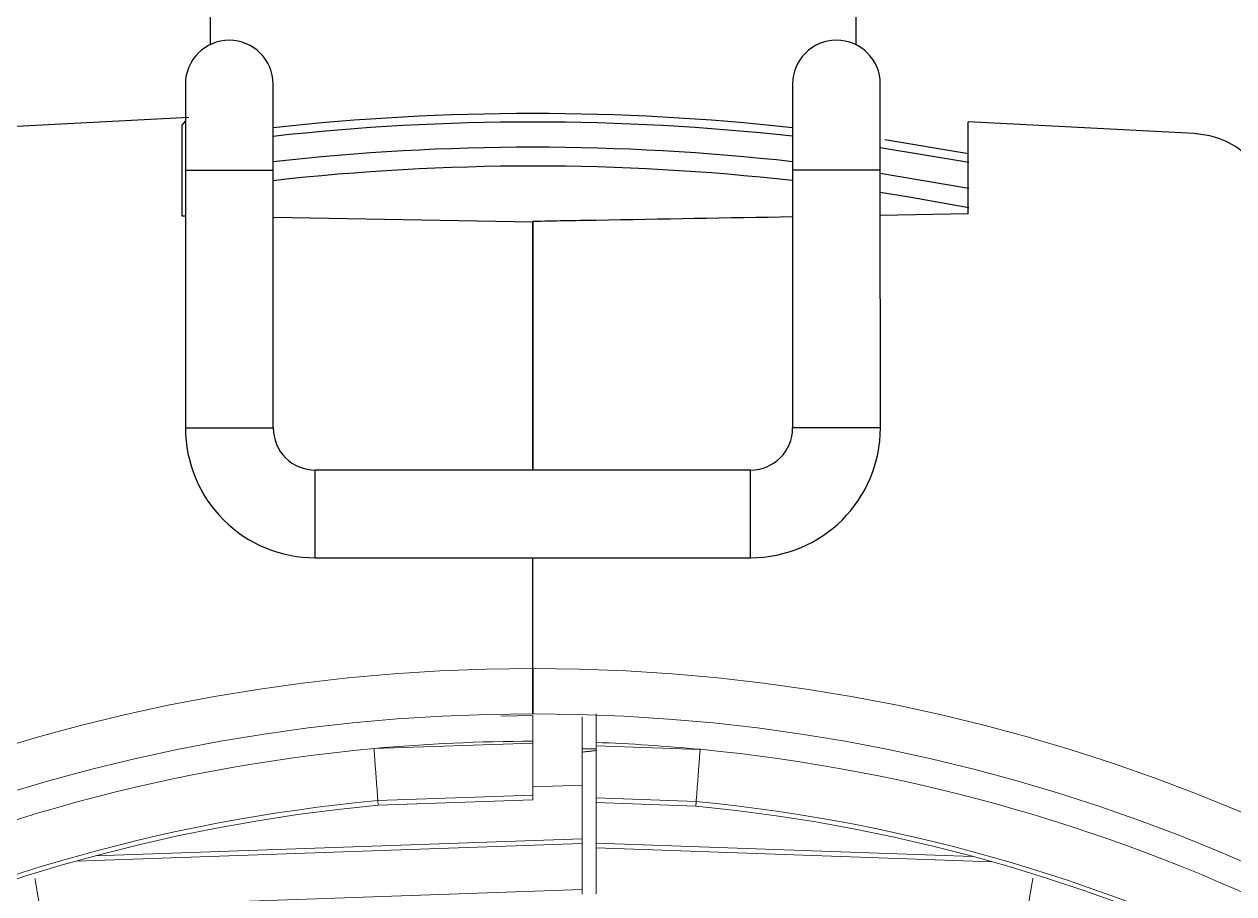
# Model space of a CAD drawing. Extents: x 8 to 113, y 1 to 87.
# Drawn here: x 48.283 to 50.006, y 39.081 to 40.32 of the extents above; entities that cross this region are included whole.
import ezdxf

# ---------------------------------------------------------------- set-up
doc = ezdxf.new("R2010")
doc.units = 0
doc.header["$MEASUREMENT"] = 0
doc.layers.add('OBJECT', color=7, linetype='CONTINUOUS')

msp = doc.modelspace()

# ---------------------------------------------------------------- linework, layer by layer
at = {"layer": 'OBJECT'}
for p, q in [((48.5483, 40.3432), (48.5483, 40.2915)), ((49.4683, 40.2911), (49.4683, 40.3432)), ((48.0513, 40.1636), (48.5176, 40.1881)), ((48.5128, 40.1826), (48.5078, 40.1768)), ((48.5078, 40.1768), (48.5078, 40.0476)), ((49.9499, 40.1646), (49.6278, 40.1815)), ((49.6282, 40.1358), (49.5091, 40.1559)), ((49.6288, 40.1233), (49.5028, 40.1445)), ((48.5128, 40.1126), (48.5129, 39.7451)), ((48.6379, 39.7451), (48.6378, 40.1126)), ((49.3778, 40.1127), (49.3779, 39.7452)), ((49.5029, 39.7452), (49.5028, 40.1127)), ((49.5028, 40.1081), (49.6291, 40.0866)), ((49.6278, 40.0503), (49.5028, 40.0481)), ((48.5078, 40.0476), (48.5128, 40.0475)), ((48.6378, 40.0454), (49.0078, 40.0389)), ((49.0079, 39.6852), (49.0078, 40.0393)), ((49.0078, 40.0389), (49.0079, 39.6852)), ((49.3179, 39.6852), (48.6979, 39.6851)), ((48.6979, 39.5601), (48.6979, 39.6226)), ((49.3179, 39.5602), (49.3179, 39.6227)), ((48.6979, 39.5601), (49.3179, 39.5602)), ((49.0079, 39.4023), (49.0079, 39.5602))]:
    msp.add_line(p, q, dxfattribs=at)
at = {"layer": 'OBJECT', "linetype": 'Continuous', "lineweight": 15}
for p, q in [((48.9622, 39.3347), (49.0079, 39.3354)), ((49.0079, 39.3354), (49.0079, 39.2987)), ((49.0779, 39.3337), (49.0779, 39.236)), ((48.7815, 39.2883), (49.0079, 39.2962)), ((49.0079, 39.2962), (49.0079, 39.2987)), ((49.0079, 39.2218), (49.0079, 39.2962)), ((49.0979, 39.297), (49.0979, 39.2924)), ((49.2461, 39.2872), (49.0979, 39.2924)), ((49.0979, 39.2924), (49.0979, 39.218)), ((49.0779, 39.288), (49.0979, 39.2877)), ((49.0967, 39.2877), (49.0779, 39.2877)), ((48.787, 39.2141), (49.0079, 39.2218)), ((49.0079, 39.2336), (49.0779, 39.236)), ((49.0779, 39.236), (49.0779, 39.1596)), ((48.7875, 39.2075), (49.0079, 39.2152)), ((49.2405, 39.213), (49.0979, 39.218)), ((49.0979, 39.2114), (49.24, 39.2064)), ((49.0979, 39.2114), (49.0979, 39.1533)), ((48.3574, 39.1278), (49.0779, 39.153)), ((48.3848, 39.1354), (49.0779, 39.1596)), ((49.0779, 39.1596), (49.0779, 39.153)), ((49.0779, 39.153), (49.0779, 39.0874)), ((49.6339, 39.1346), (49.0979, 39.1533)), ((49.0979, 39.1467), (49.6612, 39.1271)), ((49.0979, 39.1467), (49.0979, 39.0811)), ((48.3058, 39.0604), (49.0779, 39.0874)), ((49.0779, 39.0874), (49.0779, 39.0808))]:
    msp.add_line(p, q, dxfattribs=at)
at = {"layer": 'OBJECT', "flags": 128}
for points in [[(48.5128, 40.2351), (48.5128, 40.2327), (48.5128, 40.2258), (48.5128, 40.2145), (48.5128, 40.1992), (48.5128, 40.1807), (48.5128, 40.1595), (48.5128, 40.1365), (48.5128, 40.1126)], [(48.6378, 40.1126), (48.6378, 40.1365), (48.6378, 40.1595), (48.6378, 40.1807), (48.6378, 40.1992), (48.6378, 40.2145), (48.6378, 40.2258), (48.6378, 40.2328), (48.6378, 40.2351)], [(49.3778, 40.2352), (49.3778, 40.2329), (49.3778, 40.2259), (49.3778, 40.2146), (49.3778, 40.1993), (49.3778, 40.1808), (49.3778, 40.1596), (49.3778, 40.1366), (49.3778, 40.1127)], [(49.5028, 40.1127), (49.5028, 40.1366), (49.5028, 40.1596), (49.5028, 40.1808), (49.5028, 40.1994), (49.5028, 40.2146), (49.5028, 40.2259), (49.5028, 40.2329), (49.5028, 40.2352)], [(49.6278, 40.0503), (49.6278, 40.1209), (49.6278, 40.1815)], [(48.5128, 40.1126), (48.5176, 40.1126), (48.5311, 40.1126), (48.5514, 40.1126), (48.5753, 40.1126)], [(48.5753, 40.1126), (48.5993, 40.1126), (48.6195, 40.1126), (48.6331, 40.1126), (48.6378, 40.1126)], [(49.4403, 40.1127), (49.4164, 40.1127), (49.3961, 40.1127), (49.3826, 40.1127), (49.3778, 40.1127)], [(49.5028, 40.1127), (49.4981, 40.1127), (49.4845, 40.1127), (49.4643, 40.1127), (49.4403, 40.1127)], [(49.5028, 40.081), (49.5441, 40.0745), (49.6289, 40.0594)], [(48.5129, 39.7451), (48.5176, 39.7451), (48.5312, 39.7451), (48.5515, 39.7451), (48.5754, 39.7451)], [(48.5754, 39.7451), (48.5993, 39.7451), (48.6196, 39.7451), (48.6331, 39.7451), (48.6379, 39.7451)], [(49.4404, 39.7452), (49.4165, 39.7452), (49.3962, 39.7452), (49.3826, 39.7452), (49.3779, 39.7452)], [(49.5029, 39.7452), (49.4981, 39.7452), (49.4846, 39.7452), (49.4643, 39.7452), (49.4404, 39.7452)], [(48.6979, 39.6226), (48.6979, 39.6465), (48.6979, 39.6668), (48.6979, 39.6804), (48.6979, 39.6851)], [(49.3179, 39.6227), (49.3179, 39.6466), (49.3179, 39.6669), (49.3179, 39.6805), (49.3179, 39.6852)]]:
    msp.add_lwpolyline(points, dxfattribs=at)
at = {"layer": 'OBJECT'}
for centre, radius, start, end in [((48.5753, 40.2351), 0.0625, 90.0085, 180.0085), ((48.5753, 40.2351), 0.0625, 0.0085, 90.0085), ((49.4403, 40.2352), 0.0625, 90.0085, 180.0085), ((49.4403, 40.2352), 0.0625, 0.0085, 90.0085), ((49.0083, 36.8182), 3.375, 83.7145, 96.3025), ((49.0083, 36.8251), 3.356, 83.6788, 96.3383), ((49.0083, 36.8251), 3.32, 83.6098, 96.4072), ((49.0083, 36.8182), 3.3001, 83.571, 96.4459), ((48.6979, 39.7451), 0.185, 180.0085, 270.0085), ((48.6979, 39.7451), 0.06, 180.0085, 270.0085), ((49.3179, 39.7452), 0.06, 270.0085, 0.0085), ((49.3179, 39.7452), 0.185, 270.0085, 0.0085)]:
    msp.add_arc(centre, radius, start, end, dxfattribs=at)
at = {"layer": 'OBJECT', "linetype": 'Continuous', "lineweight": 15}
for centre, radius, start, end in [((49.0079, 36.8177), 2.5846, 90, 269.5566), ((49.0079, 36.8177), 2.5846, 270.4447, 90), ((49.0063, 36.8188), 2.5189, 89.9644, 269.584), ((49.0095, 36.819), 2.5186, 270.4369, 90.0363), ((49.0079, 36.8177), 2.481, 90, 95.2353), ((49.0079, 36.8177), 2.481, 84.4906, 87.9211), ((49.0079, 36.8177), 2.481, 95.2353, 137.4552), ((49.0079, 36.8177), 2.481, 42.5448, 84.4906), ((49.0079, 36.8177), 2.4, 95.268, 264.7301), ((49.0079, 36.8177), 2.4066, 95.2661, 138.9717), ((49.0079, 36.8177), 2.4, 275.5505, 84.4497), ((49.0079, 36.8177), 2.4066, 41.0283, 84.4542)]:
    msp.add_arc(centre, radius, start, end, dxfattribs=at)
at = {"layer": 'OBJECT'}
for points, knots in [([(50.0413, 40.1155), (50.0322, 40.1256), (50.014, 40.1458), (49.9805, 40.161), (49.9585, 40.1636), (49.9499, 40.1646)], [0, 0, 0, 0, 0.379149, 0.758209, 1, 1, 1, 1]), ([(49.3778, 40.0459), (49.2845, 40.0442), (49.1612, 40.042), (49.0378, 40.0399), (49.0078, 40.0393)], [0, 0, 0, 0, 0.7567359, 1, 1, 1, 1]), ([(49.008, 39.3379), (49.008, 39.3378), (49.008, 39.3362), (49.008, 39.3421), (49.0079, 39.3556), (49.0079, 39.3771), (49.0079, 39.3939), (49.0079, 39.4023)], [0, 0, 0, 0, 0.010971, 0.258225, 0.505574, 0.753075, 1, 1, 1, 1]), ([(49.0079, 39.4023), (49.0079, 39.3939), (49.0079, 39.3771), (49.0079, 39.3556), (49.008, 39.3421), (49.008, 39.3362), (49.008, 39.3378), (49.008, 39.3379)], [0, 0, 0, 0, 0.247574, 0.494978, 0.742274, 0.989532, 1, 1, 1, 1])]:
    msp.add_open_spline(points, degree=3, knots=knots, dxfattribs=at)
at = {"layer": 'OBJECT', "linetype": 'Continuous', "lineweight": 15}
for points, knots in [([(49.0079, 39.3379), (49.0079, 39.3378), (49.0079, 39.3362), (49.0079, 39.3421), (49.0079, 39.3556), (49.0079, 39.3771), (49.0079, 39.3939), (49.0079, 39.4023)], [0, 0, 0, 0, 0.010971, 0.258234, 0.50558, 0.75308, 1, 1, 1, 1]), ([(49.0079, 39.4023), (49.0079, 39.3939), (49.0079, 39.3771), (49.0079, 39.3556), (49.0079, 39.3421), (49.0079, 39.3362), (49.0079, 39.3378), (49.0079, 39.3379)], [0, 0, 0, 0, 0.247576, 0.494976, 0.742284, 0.989543, 1, 1, 1, 1]), ([(49.0079, 39.2153), (49.0079, 39.2153), (49.0079, 39.2153), (49.0079, 39.2156), (49.0079, 39.2161), (49.0079, 39.217), (49.0079, 39.218), (49.0079, 39.2196), (49.0079, 39.221), (49.0079, 39.2218)], [0, 0, 0, 0, 0.088814, 0.224917, 0.361087, 0.49729, 0.63342, 0.769564, 1, 1, 1, 1]), ([(48.787, 39.2141), (48.7871, 39.2136), (48.7871, 39.2126), (48.7872, 39.2112), (48.7873, 39.21), (48.7874, 39.2091), (48.7874, 39.2088), (48.7874, 39.2087)], [0, 0, 0, 0, 0.2222416, 0.4445113, 0.6667387, 0.8888773, 1, 1, 1, 1]), ([(49.0979, 39.218), (49.0979, 39.2175), (49.0979, 39.2164), (49.0979, 39.2151), (49.0979, 39.2139), (49.0979, 39.2129), (49.0979, 39.2121), (49.0979, 39.2116), (49.0979, 39.2114), (49.0979, 39.2114), (49.0979, 39.2114)], [0, 0, 0, 0, 0.1360993, 0.2722123, 0.4083037, 0.5443491, 0.680463, 0.816537, 0.9525858, 1, 1, 1, 1]), ([(49.2405, 39.213), (49.2404, 39.2125), (49.2404, 39.2115), (49.2403, 39.2101), (49.2402, 39.2089), (49.2401, 39.2079), (49.2401, 39.2074), (49.24, 39.2072)], [0, 0, 0, 0, 0.2000125, 0.4000628, 0.6000584, 0.7999828, 1, 1, 1, 1]), ([(49.0979, 39.1533), (49.0979, 39.1528), (49.0979, 39.1518), (49.0979, 39.1504), (49.0979, 39.1492), (49.0979, 39.1482), (49.0979, 39.1474), (49.0979, 39.1469), (49.0979, 39.1467), (49.0979, 39.1467), (49.0979, 39.1468)], [0, 0, 0, 0, 0.1361, 0.27217, 0.408272, 0.544413, 0.680533, 0.816618, 0.952678, 1, 1, 1, 1])]:
    msp.add_open_spline(points, degree=3, knots=knots, dxfattribs=at)
for points in [[(49.0979, 39.3377), (49.0979, 39.297)], [(48.7815, 39.2883), (48.787, 39.2141)], [(49.0779, 39.2832), (49.0979, 39.2855)], [(49.2461, 39.2872), (49.2405, 39.213)], [(48.2984, 39.1032), (48.3058, 39.0604)], [(49.7125, 39.0596), (49.7201, 39.1037)]]:
    msp.add_open_spline(points, degree=1, dxfattribs=at)

doc.saveas('drawing.dxf')
